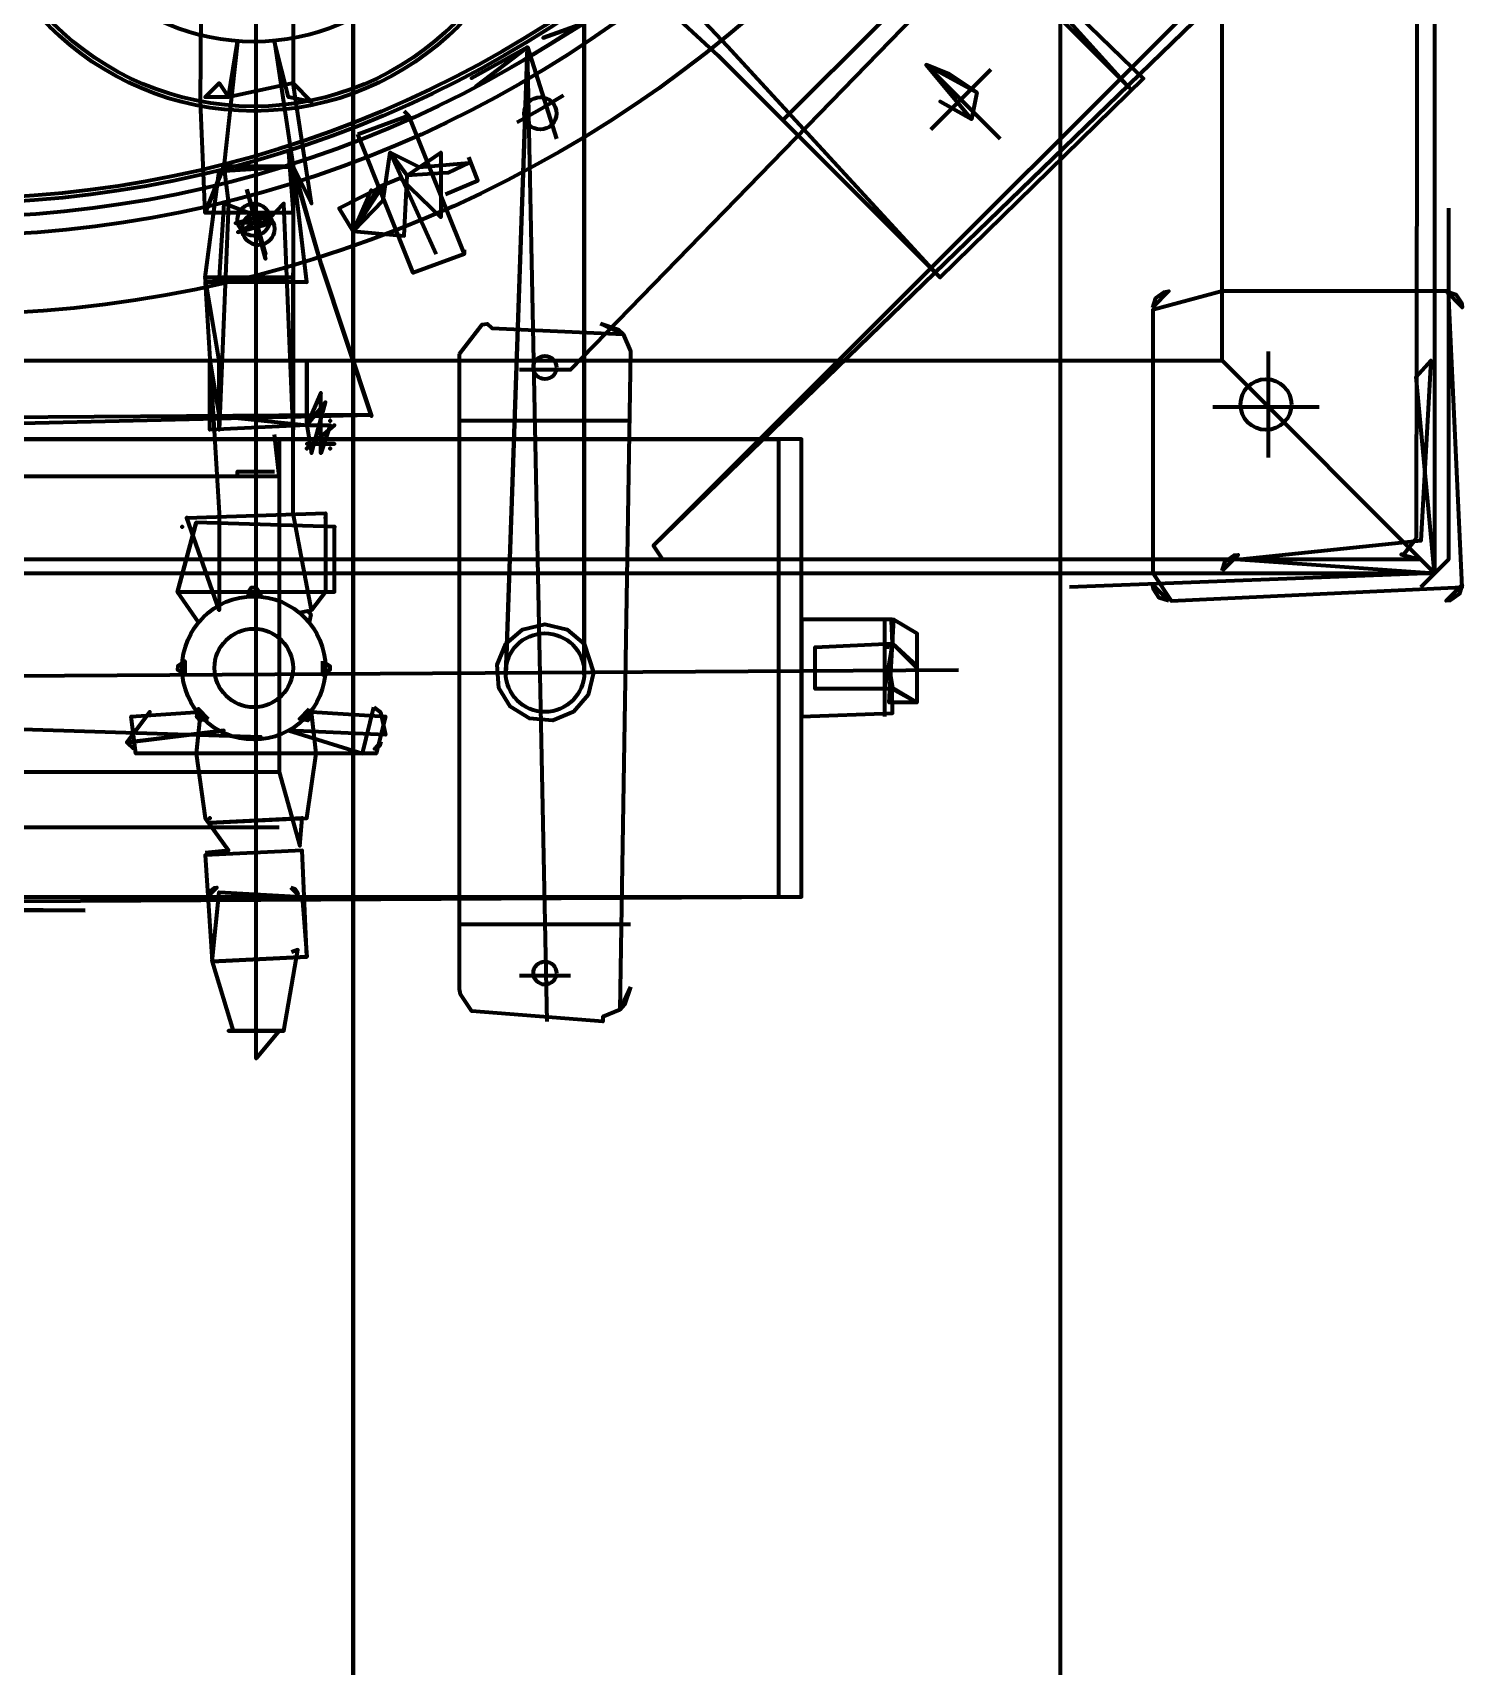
# Model space of a CAD drawing. Extents: x 0 to 1153, y 0 to 816.
# Drawn here: x 596.579 to 599.853, y 415.57 to 419.311 of the extents above; entities that cross this region are included whole.
import ezdxf

# ---------------------------------------------------------------- set-up
doc = ezdxf.new("R2010")
doc.units = 0
doc.header["$MEASUREMENT"] = 0
for name, color, linetype in [('EQUIPMENTS', 7, 'Continuous'), ('Hatch', 7, 'Continuous'), ('HVAC', 7, 'Continuous')]:
    doc.layers.add(name, color=color, linetype=linetype)

msp = doc.modelspace()

# ---------------------------------------------------------------- linework, layer by layer
at = {"layer": 'EQUIPMENTS', "color": 251, "linetype": 'Continuous', "lineweight": 211}
for p, q in [((598.6356, 419.0894), (598.7732, 419.227)), ((597.4292, 419.1317), (597.4397, 419.1211)), ((597.0164, 418.8989), (597.0058, 418.8989)), ((597.5667, 418.8142), (597.5667, 418.8037)), ((599.4082, 418.5814), (599.4082, 418.338)), ((599.2812, 418.4544), (599.5247, 418.4544)), ((597.9477, 418.4226), (597.5562, 418.4226)), ((598.0218, 418.1051), (598.0007, 418.1369)), ((598.5298, 417.9676), (598.5298, 417.7454)), ((595.6512, 417.6184), (597.1434, 417.6184)), ((596.9847, 417.5125), (596.9847, 417.5125)), ((597.1963, 417.5125), (597.1963, 417.5125)), ((594.4552, 417.3326), (598.3076, 417.3326)), ((597.9477, 417.2691), (597.5562, 417.2691)), ((597.6937, 417.1526), (597.8102, 417.1526))]:
    msp.add_line(p, q, dxfattribs=at)
for points in [[(599.3024, 424.3811), (599.7892, 424.8573), (599.7892, 418.0734), (599.7469, 418.5232), (599.7809, 418.5601), (599.7575, 418.1475), (599.3447, 418.1051), (599.7892, 418.0734), (598.9532, 418.0416)], [(593.0053, 418.0734), (599.7892, 418.0734), (599.3024, 418.5602), (599.3024, 424.3811), (593.4815, 424.3811)], [(596.99, 417.1844), (597.2069, 417.195), (597.1963, 417.4384), (596.9741, 417.4279), (596.99, 417.1844), (597.0058, 417.3432), (597.1963, 417.3326), (597.2069, 417.195), (596.99, 417.1844), (597.0376, 417.0256), (597.1434, 417.0256), (597.0905, 416.9621), (597.0905, 423.9471)], [(597.1751, 420.6875), (597.1751, 419.1953), (597.2175, 419.1529), (597.1646, 419.1635), (597.1328, 419.2905), (597.1751, 419.0047), (597.2175, 418.9201), (597.1751, 419.1953), (597.027, 419.1635), (597.0481, 419.2905), (597.0164, 419.0047), (597.027, 418.9201), (597.0058, 418.4015), (597.0058, 418.5602), (596.9741, 418.7508), (597.2069, 418.7401), (596.9741, 418.7401), (597.0058, 418.211), (597.0058, 417.9887), (596.9317, 418.2004), (597.2492, 418.211), (597.2492, 418.0311), (597.2175, 417.9887), (597.1751, 418.211), (597.1751, 418.7614), (597.1751, 418.5602), (597.1751, 418.4015), (597.154, 418.9201), (597.1054, 418.8691), (597.055, 418.8558), (597.1305, 418.8762), (597.0486, 418.8542), (597.1305, 418.8762), (597.0435, 418.8747), (597.1184, 418.8948), (597.051, 418.8766), (597.1184, 418.8948), (597.055, 418.8558), (597.1305, 418.8762), (597.0486, 418.8542), (597.1305, 418.8762), (597.0164, 418.9201), (597.0058, 418.7508), (597.2069, 418.7401), (597.1751, 419.0047), (597.2387, 418.7825), (597.355, 418.4332), (597.2387, 418.7825), (597.1646, 419.0365), (597.1751, 418.8989), (597.1751, 418.7508), (596.9741, 418.7508), (597.0058, 418.9941), (597.1751, 419.0047), (597.1751, 418.8989), (596.9741, 418.8989), (596.9635, 419.1529), (596.9952, 423.4497)], [(599.3024, 420.0737), (597.8102, 418.5391), (597.6937, 418.5391)], [(598.6039, 419.7244), (599.0907, 419.1846), (598.5827, 419.6926)], [(598.0112, 419.4492), (598.17, 419.2799), (598.6568, 418.7508), (598.1488, 419.2587), (597.9433, 419.4487)], [(597.8419, 419.3329), (597.7589, 419.2814), (597.7046, 419.2489), (597.7589, 419.2814), (597.8419, 419.3329)], [(597.8419, 419.3329), (597.7478, 419.2995), (597.8419, 419.3329)], [(597.8419, 419.3329), (597.8419, 417.8406), (597.8419, 419.3329)], [(597.7572, 417.0468), (597.712, 419.2778), (597.584, 419.2068), (597.712, 419.2778), (597.662, 417.8406), (597.712, 419.2778), (597.5938, 419.188), (597.712, 419.2778), (597.7784, 419.0683)], [(598.7413, 419.1738), (598.729, 419.1133), (598.6571, 419.1532), (598.729, 419.1133), (598.6251, 419.2376), (598.7413, 419.1738), (598.6777, 419.216), (598.6251, 419.2376), (598.7944, 419.0683)], [(597.7948, 419.1675), (597.75, 419.1408), (597.7047, 419.1149), (597.6876, 419.1054)], [(597.3127, 418.8566), (597.281, 418.9095), (597.3798, 418.96), (597.3127, 418.8566), (597.3817, 418.9275), (597.3974, 419.0365), (597.4643, 419.0034), (597.5777, 419.013), (597.5292, 418.9901), (597.4364, 418.984), (597.5138, 419.0365), (597.5138, 418.8884), (597.4215, 418.9777), (597.369, 418.9566), (597.3127, 418.8566), (597.3539, 418.9508), (597.3127, 418.8566), (597.4292, 418.846), (597.4364, 418.984), (597.3974, 419.0365), (597.5032, 418.8037)], [(597.1751, 419.0047), (597.0164, 419.0047), (596.9741, 418.8989), (597.0164, 419.0047)], [(597.5244, 418.9413), (597.5985, 418.973), (597.5773, 419.0259)], [(599.821, 418.9095), (599.821, 418.1051), (599.7575, 418.0416)], [(593.4815, 418.5602), (599.3024, 418.5602)], [(596.9847, 418.5602), (597.2069, 418.5602), (597.2069, 418.4121), (596.9847, 418.4015), (596.9847, 418.5602), (597.0058, 418.4332), (597.2069, 418.4121), (597.2598, 418.4121), (597.2387, 418.3486), (597.2387, 418.4862), (597.2069, 418.4121), (597.2175, 418.3486), (597.2492, 418.465), (597.2069, 418.4121), (597.2069, 418.5602)], [(595.4606, 418.3909), (597.3538, 418.4359), (595.4501, 418.4226)], [(597.2704, 418.4121), (597.2069, 418.3592), (597.2704, 418.4121), (597.2069, 418.3592), (597.2704, 418.4121), (597.2069, 418.3592), (597.2704, 418.4121), (597.2704, 418.4121)], [(594.4552, 418.3803), (594.487, 417.3114), (598.3393, 417.3326), (598.3393, 418.3803), (594.4552, 418.3803), (594.487, 417.3114), (594.4552, 418.3803), (598.2864, 418.3803), (598.2864, 417.3326), (598.3393, 417.3326), (598.3393, 418.3803)], [(597.1434, 417.4913), (595.6512, 417.4913), (595.6512, 417.6184), (595.6617, 418.3909), (595.6512, 418.2956), (597.1434, 418.2956), (597.1328, 418.3909)], [(597.3339, 418.3803), (597.1434, 418.3803), (597.1434, 417.6184), (597.191, 417.449), (597.1963, 417.5125), (596.9847, 417.5019), (597.2069, 417.5125), (597.228, 417.6607), (597.2175, 417.7559), (597.3868, 417.7454), (597.3657, 417.6607), (596.8153, 417.6607), (596.8047, 417.7454), (596.9635, 417.7559), (596.9529, 417.6607), (596.9741, 417.5125), (597.027, 417.4384), (596.9741, 417.4331)], [(597.2069, 418.3697), (597.2704, 418.3697), (597.2069, 418.3697), (597.2704, 418.3697)], [(597.0481, 418.2956), (597.0481, 418.3062), (597.1328, 418.3062)], [(596.9582, 417.961), (596.9105, 418.0311), (596.9529, 418.1899), (596.9105, 418.0311), (597.2704, 418.0311), (597.2704, 418.1793), (596.9529, 418.1899)], [(598.371, 417.9041), (598.5481, 417.9121), (598.5454, 417.9646), (598.5481, 417.9121), (598.5467, 417.9674), (598.3393, 417.9676), (598.3393, 417.7454), (598.5481, 417.7533), (598.5467, 417.8087), (598.6039, 417.7771), (598.5488, 417.8101), (598.5405, 417.8611), (598.5481, 417.9121), (598.6038, 417.8611), (598.5481, 417.9121), (598.5298, 417.8088), (598.371, 417.8088), (598.371, 417.9041), (598.5481, 417.9121), (598.6039, 417.8564), (598.6039, 417.7771), (598.5404, 417.7771), (598.551, 417.9676), (598.6039, 417.9358), (598.6039, 417.7771)], [(598.5404, 417.9041), (598.5404, 417.9041), (598.5298, 417.9041)], [(598.6992, 417.8511), (593.6403, 417.8194)], [(598.5404, 417.8088), (598.371, 417.8088)], [(595.7146, 417.6987), (595.6512, 417.7454), (597.101, 417.6987), (597.1009, 417.6952), (597.101, 417.6987)], [(596.7942, 417.6858), (596.8471, 417.7559), (596.7942, 417.6858), (597.0164, 417.7136), (596.7942, 417.6858), (596.7942, 417.6858), (596.81, 417.6712)], [(597.154, 417.0256), (597.027, 417.0256), (597.154, 417.0256), (597.1857, 417.2109), (597.1712, 417.2056)]]:
    msp.add_lwpolyline(points, dxfattribs=at)
for points in [[(599.7469, 418.1528), (599.7188, 418.1168), (599.7129, 418.1159), (599.7575, 418.1051), (593.037, 418.1051), (593.037, 424.8256), (599.7575, 424.8256)], [(599.7575, 419.8408), (598.0007, 418.1369), (599.7257, 419.862), (598.0007, 418.1369)], [(598.7521, 419.5656), (598.297, 419.1106), (598.6568, 418.7508), (599.1225, 419.2059)], [(597.027, 419.1635), (596.9741, 419.1635), (597.0058, 419.1953)], [(597.3233, 419.0788), (597.4397, 419.1211), (597.5667, 418.8037), (597.4503, 418.7614)], [(597.0693, 418.9518), (597.1117, 418.8037), (597.0799, 418.9201), (597.1117, 418.7931), (597.0799, 418.9201), (597.1117, 418.7931)], [(599.1437, 418.5602), (599.1437, 418.0734), (599.186, 418.0099), (599.8527, 418.0416), (599.821, 418.719), (599.3024, 418.719), (599.1437, 418.6767)], [(599.1437, 418.6819), (599.1508, 418.7038), (599.169, 418.7171), (599.1807, 418.719)], [(599.8157, 418.719), (599.8376, 418.7119), (599.8517, 418.6909), (599.8527, 418.6819)], [(597.5562, 418.5761), (597.6084, 418.6429), (597.6193, 418.6447), (597.6302, 418.6343), (597.9312, 418.6209), (597.9475, 418.5818), (597.9237, 417.074), (597.8846, 417.0576), (597.8842, 417.0468), (597.5843, 417.0707), (597.5582, 417.1097), (597.5562, 417.1209)], [(597.8789, 418.6449), (597.9196, 418.6316), (597.9312, 418.6209)], [(599.3024, 418.0787), (599.3095, 418.1006), (599.3305, 418.1147), (599.3394, 418.1157)], [(597.0694, 418.0248), (597.0801, 418.0408), (597.0902, 418.0408), (597.101, 418.0248)], [(599.1807, 418.0099), (599.1588, 418.0171), (599.1447, 418.0381), (599.1437, 418.047)], [(599.8527, 418.047), (599.8456, 418.0251), (599.8246, 418.011), (599.8157, 418.0099)], [(597.1897, 417.9834), (597.2087, 417.9871), (597.2162, 417.9792), (597.2121, 417.961)], [(597.8631, 417.8459), (597.8507, 417.7948), (597.8176, 417.7562), (597.77, 417.7362), (597.7168, 417.7404), (597.6734, 417.7673), (597.6465, 417.8107), (597.6423, 417.8639), (597.6623, 417.9115), (597.7009, 417.9446), (597.7519, 417.957), (597.803, 417.9446), (597.8416, 417.9115), (597.8631, 417.8459)], [(596.9274, 417.8406), (596.9114, 417.8514), (596.9117, 417.8623), (596.9274, 417.8723)], [(597.243, 417.8723), (597.259, 417.8615), (597.259, 417.8514), (597.243, 417.8406)], [(596.9807, 417.7401), (596.9617, 417.7364), (596.9546, 417.7435), (596.9582, 417.7625)], [(597.3603, 417.7665), (597.3754, 417.7556), (597.3868, 417.703), (597.1646, 417.7136), (597.3339, 417.6607)], [(597.2121, 417.7625), (597.2158, 417.7435), (597.2087, 417.7364), (597.1897, 417.7401)], [(597.3762, 417.6871), (597.3732, 417.6777), (597.3642, 417.6717), (597.3616, 417.6713)], [(596.9847, 417.3379), (596.9877, 417.3472), (596.9955, 417.353), (597.0005, 417.3538)], [(597.1699, 417.3538), (597.1792, 417.3507), (597.1852, 417.3417), (597.1857, 417.3379)], [(596.6989, 417.3009), (596.0745, 417.3009), (596.0745, 417.3114), (596.6989, 417.3009)], [(597.9477, 417.1262), (597.9345, 417.0856), (597.9237, 417.074)]]:
    msp.add_lwpolyline(points, close=True, dxfattribs=at)
for centre, radius in [((596.3867, 421.4759), 2.8099), ((596.3867, 421.4759), 2.6299), ((596.3867, 421.4759), 2.5876), ((596.3867, 421.4759), 2.5559), ((596.3867, 421.4759), 2.5559), ((596.3867, 421.4759), 2.5453), ((597.0852, 419.7932), 0.6615), ((597.0852, 419.7932), 0.6509), ((597.0852, 419.7932), 0.5027), ((597.7414, 419.1264), 0.0371), ((597.0852, 418.8831), 0.037), ((597.0852, 418.8831), 0.037), ((597.0957, 418.8619), 0.037), ((597.0957, 418.8619), 0.037), ((597.0957, 418.8619), 0.037), ((597.0957, 418.8619), 0.037), ((597.7519, 418.5444), 0.0265), ((599.403, 418.4597), 0.0582), ((597.0852, 417.8564), 0.164), ((597.0852, 417.8564), 0.0899), ((597.7519, 417.8459), 0.09), ((597.7519, 417.1579), 0.0264)]:
    msp.add_circle(centre, radius, dxfattribs=at)
for p in [(597.2069, 418.4332), (597.2069, 418.4226), (597.2598, 418.4332), (597.2598, 418.4226), (597.2069, 418.3592), (597.2598, 418.3592), (596.9211, 418.1793), (596.9317, 418.2004), (597.2492, 418.2004), (597.2704, 418.1793), (596.9847, 417.5125), (597.1963, 417.5125)]:
    msp.add_point(p, dxfattribs=at)
at = {"layer": 'Hatch', "color": 251, "linetype": 'Continuous', "lineweight": 211}
for p, q in [((598.6356, 419.0894), (598.7732, 419.227)), ((597.4292, 419.1317), (597.4397, 419.1211)), ((597.0164, 418.8989), (597.0058, 418.8989)), ((597.5667, 418.8142), (597.5667, 418.8037)), ((599.4082, 418.5814), (599.4082, 418.338)), ((599.2812, 418.4544), (599.5247, 418.4544)), ((597.9477, 418.4226), (597.5562, 418.4226)), ((598.0218, 418.1051), (598.0007, 418.1369)), ((598.5298, 417.9676), (598.5298, 417.7454)), ((595.6512, 417.6184), (597.1434, 417.6184)), ((596.9847, 417.5125), (596.9847, 417.5125)), ((597.1963, 417.5125), (597.1963, 417.5125)), ((594.4552, 417.3326), (598.3076, 417.3326)), ((597.9477, 417.2691), (597.5562, 417.2691)), ((597.6937, 417.1526), (597.8102, 417.1526))]:
    msp.add_line(p, q, dxfattribs=at)
for points in [[(599.3024, 424.3811), (599.7892, 424.8573), (599.7892, 418.0734), (599.7469, 418.5232), (599.7809, 418.5601), (599.7575, 418.1475), (599.3447, 418.1051), (599.7892, 418.0734), (598.9532, 418.0416)], [(593.0053, 418.0734), (599.7892, 418.0734), (599.3024, 418.5602), (599.3024, 424.3811), (593.4815, 424.3811)], [(596.99, 417.1844), (597.2069, 417.195), (597.1963, 417.4384), (596.9741, 417.4279), (596.99, 417.1844), (597.0058, 417.3432), (597.1963, 417.3326), (597.2069, 417.195), (596.99, 417.1844), (597.0376, 417.0256), (597.1434, 417.0256), (597.0905, 416.9621), (597.0905, 423.9471)], [(597.1751, 420.6875), (597.1751, 419.1953), (597.2175, 419.1529), (597.1646, 419.1635), (597.1328, 419.2905), (597.1751, 419.0047), (597.2175, 418.9201), (597.1751, 419.1953), (597.027, 419.1635), (597.0481, 419.2905), (597.0164, 419.0047), (597.027, 418.9201), (597.0058, 418.4015), (597.0058, 418.5602), (596.9741, 418.7508), (597.2069, 418.7401), (596.9741, 418.7401), (597.0058, 418.211), (597.0058, 417.9887), (596.9317, 418.2004), (597.2492, 418.211), (597.2492, 418.0311), (597.2175, 417.9887), (597.1751, 418.211), (597.1751, 418.7614), (597.1751, 418.5602), (597.1751, 418.4015), (597.154, 418.9201), (597.1054, 418.8691), (597.055, 418.8558), (597.1305, 418.8762), (597.0486, 418.8542), (597.1305, 418.8762), (597.0435, 418.8747), (597.1184, 418.8948), (597.051, 418.8766), (597.1184, 418.8948), (597.055, 418.8558), (597.1305, 418.8762), (597.0486, 418.8542), (597.1305, 418.8762), (597.0164, 418.9201), (597.0058, 418.7508), (597.2069, 418.7401), (597.1751, 419.0047), (597.2387, 418.7825), (597.355, 418.4332), (597.2387, 418.7825), (597.1646, 419.0365), (597.1751, 418.8989), (597.1751, 418.7508), (596.9741, 418.7508), (597.0058, 418.9941), (597.1751, 419.0047), (597.1751, 418.8989), (596.9741, 418.8989), (596.9635, 419.1529), (596.9952, 423.4497)], [(599.3024, 420.0737), (597.8102, 418.5391), (597.6937, 418.5391)], [(598.6039, 419.7244), (599.0907, 419.1846), (598.5827, 419.6926)], [(598.0112, 419.4492), (598.17, 419.2799), (598.6568, 418.7508), (598.1488, 419.2587), (597.9433, 419.4487)], [(597.8419, 419.3329), (597.7589, 419.2814), (597.7046, 419.2489), (597.7589, 419.2814), (597.8419, 419.3329)], [(597.8419, 419.3329), (597.7478, 419.2995), (597.8419, 419.3329)], [(597.8419, 419.3329), (597.8419, 417.8406), (597.8419, 419.3329)], [(597.7572, 417.0468), (597.712, 419.2778), (597.584, 419.2068), (597.712, 419.2778), (597.662, 417.8406), (597.712, 419.2778), (597.5938, 419.188), (597.712, 419.2778), (597.7784, 419.0683)], [(598.7413, 419.1738), (598.729, 419.1133), (598.6571, 419.1532), (598.729, 419.1133), (598.6251, 419.2376), (598.7413, 419.1738), (598.6777, 419.216), (598.6251, 419.2376), (598.7944, 419.0683)], [(597.7948, 419.1675), (597.75, 419.1408), (597.7047, 419.1149), (597.6876, 419.1054)], [(597.3127, 418.8566), (597.281, 418.9095), (597.3798, 418.96), (597.3127, 418.8566), (597.3817, 418.9275), (597.3974, 419.0365), (597.4643, 419.0034), (597.5777, 419.013), (597.5292, 418.9901), (597.4364, 418.984), (597.5138, 419.0365), (597.5138, 418.8884), (597.4215, 418.9777), (597.369, 418.9566), (597.3127, 418.8566), (597.3539, 418.9508), (597.3127, 418.8566), (597.4292, 418.846), (597.4364, 418.984), (597.3974, 419.0365), (597.5032, 418.8037)], [(597.1751, 419.0047), (597.0164, 419.0047), (596.9741, 418.8989), (597.0164, 419.0047)], [(597.5244, 418.9413), (597.5985, 418.973), (597.5773, 419.0259)], [(599.821, 418.9095), (599.821, 418.1051), (599.7575, 418.0416)], [(593.4815, 418.5602), (599.3024, 418.5602)], [(596.9847, 418.5602), (597.2069, 418.5602), (597.2069, 418.4121), (596.9847, 418.4015), (596.9847, 418.5602), (597.0058, 418.4332), (597.2069, 418.4121), (597.2598, 418.4121), (597.2387, 418.3486), (597.2387, 418.4862), (597.2069, 418.4121), (597.2175, 418.3486), (597.2492, 418.465), (597.2069, 418.4121), (597.2069, 418.5602)], [(595.4606, 418.3909), (597.3538, 418.4359), (595.4501, 418.4226)], [(597.2704, 418.4121), (597.2069, 418.3592), (597.2704, 418.4121), (597.2069, 418.3592), (597.2704, 418.4121), (597.2069, 418.3592), (597.2704, 418.4121), (597.2704, 418.4121)], [(594.4552, 418.3803), (594.487, 417.3114), (598.3393, 417.3326), (598.3393, 418.3803), (594.4552, 418.3803), (594.487, 417.3114), (594.4552, 418.3803), (598.2864, 418.3803), (598.2864, 417.3326), (598.3393, 417.3326), (598.3393, 418.3803)], [(597.1434, 417.4913), (595.6512, 417.4913), (595.6512, 417.6184), (595.6617, 418.3909), (595.6512, 418.2956), (597.1434, 418.2956), (597.1328, 418.3909)], [(597.3339, 418.3803), (597.1434, 418.3803), (597.1434, 417.6184), (597.191, 417.449), (597.1963, 417.5125), (596.9847, 417.5019), (597.2069, 417.5125), (597.228, 417.6607), (597.2175, 417.7559), (597.3868, 417.7454), (597.3657, 417.6607), (596.8153, 417.6607), (596.8047, 417.7454), (596.9635, 417.7559), (596.9529, 417.6607), (596.9741, 417.5125), (597.027, 417.4384), (596.9741, 417.4331)], [(597.2069, 418.3697), (597.2704, 418.3697), (597.2069, 418.3697), (597.2704, 418.3697)], [(597.0481, 418.2956), (597.0481, 418.3062), (597.1328, 418.3062)], [(596.9582, 417.961), (596.9105, 418.0311), (596.9529, 418.1899), (596.9105, 418.0311), (597.2704, 418.0311), (597.2704, 418.1793), (596.9529, 418.1899)], [(598.371, 417.9041), (598.5481, 417.9121), (598.5454, 417.9646), (598.5481, 417.9121), (598.5467, 417.9674), (598.3393, 417.9676), (598.3393, 417.7454), (598.5481, 417.7533), (598.5467, 417.8087), (598.6039, 417.7771), (598.5488, 417.8101), (598.5405, 417.8611), (598.5481, 417.9121), (598.6038, 417.8611), (598.5481, 417.9121), (598.5298, 417.8088), (598.371, 417.8088), (598.371, 417.9041), (598.5481, 417.9121), (598.6039, 417.8564), (598.6039, 417.7771), (598.5404, 417.7771), (598.551, 417.9676), (598.6039, 417.9358), (598.6039, 417.7771)], [(598.5404, 417.9041), (598.5404, 417.9041), (598.5298, 417.9041)], [(598.6992, 417.8511), (593.6403, 417.8194)], [(598.5404, 417.8088), (598.371, 417.8088)], [(595.7146, 417.6987), (595.6512, 417.7454), (597.101, 417.6987), (597.1009, 417.6952), (597.101, 417.6987)], [(596.7942, 417.6858), (596.8471, 417.7559), (596.7942, 417.6858), (597.0164, 417.7136), (596.7942, 417.6858), (596.7942, 417.6858), (596.81, 417.6712)], [(597.154, 417.0256), (597.027, 417.0256), (597.154, 417.0256), (597.1857, 417.2109), (597.1712, 417.2056)]]:
    msp.add_lwpolyline(points, dxfattribs=at)
for points in [[(599.7469, 418.1528), (599.7188, 418.1168), (599.7129, 418.1159), (599.7575, 418.1051), (593.037, 418.1051), (593.037, 424.8256), (599.7575, 424.8256)], [(599.7575, 419.8408), (598.0007, 418.1369), (599.7257, 419.862), (598.0007, 418.1369)], [(598.7521, 419.5656), (598.297, 419.1106), (598.6568, 418.7508), (599.1225, 419.2059)], [(597.027, 419.1635), (596.9741, 419.1635), (597.0058, 419.1953)], [(597.3233, 419.0788), (597.4397, 419.1211), (597.5667, 418.8037), (597.4503, 418.7614)], [(597.0693, 418.9518), (597.1117, 418.8037), (597.0799, 418.9201), (597.1117, 418.7931), (597.0799, 418.9201), (597.1117, 418.7931)], [(599.1437, 418.5602), (599.1437, 418.0734), (599.186, 418.0099), (599.8527, 418.0416), (599.821, 418.719), (599.3024, 418.719), (599.1437, 418.6767)], [(599.1437, 418.6819), (599.1508, 418.7038), (599.169, 418.7171), (599.1807, 418.719)], [(599.8157, 418.719), (599.8376, 418.7119), (599.8517, 418.6909), (599.8527, 418.6819)], [(597.5562, 418.5761), (597.6084, 418.6429), (597.6193, 418.6447), (597.6302, 418.6343), (597.9312, 418.6209), (597.9475, 418.5818), (597.9237, 417.074), (597.8846, 417.0576), (597.8842, 417.0468), (597.5843, 417.0707), (597.5582, 417.1097), (597.5562, 417.1209)], [(597.8789, 418.6449), (597.9196, 418.6316), (597.9312, 418.6209)], [(599.3024, 418.0787), (599.3095, 418.1006), (599.3305, 418.1147), (599.3394, 418.1157)], [(597.0694, 418.0248), (597.0801, 418.0408), (597.0902, 418.0408), (597.101, 418.0248)], [(599.1807, 418.0099), (599.1588, 418.0171), (599.1447, 418.0381), (599.1437, 418.047)], [(599.8527, 418.047), (599.8456, 418.0251), (599.8246, 418.011), (599.8157, 418.0099)], [(597.1897, 417.9834), (597.2087, 417.9871), (597.2162, 417.9792), (597.2121, 417.961)], [(597.8631, 417.8459), (597.8507, 417.7948), (597.8176, 417.7562), (597.77, 417.7362), (597.7168, 417.7404), (597.6734, 417.7673), (597.6465, 417.8107), (597.6423, 417.8639), (597.6623, 417.9115), (597.7009, 417.9446), (597.7519, 417.957), (597.803, 417.9446), (597.8416, 417.9115), (597.8631, 417.8459)], [(596.9274, 417.8406), (596.9114, 417.8514), (596.9117, 417.8623), (596.9274, 417.8723)], [(597.243, 417.8723), (597.259, 417.8615), (597.259, 417.8514), (597.243, 417.8406)], [(596.9807, 417.7401), (596.9617, 417.7364), (596.9546, 417.7435), (596.9582, 417.7625)], [(597.3603, 417.7665), (597.3754, 417.7556), (597.3868, 417.703), (597.1646, 417.7136), (597.3339, 417.6607)], [(597.2121, 417.7625), (597.2158, 417.7435), (597.2087, 417.7364), (597.1897, 417.7401)], [(597.3762, 417.6871), (597.3732, 417.6777), (597.3642, 417.6717), (597.3616, 417.6713)], [(596.9847, 417.3379), (596.9877, 417.3472), (596.9955, 417.353), (597.0005, 417.3538)], [(597.1699, 417.3538), (597.1792, 417.3507), (597.1852, 417.3417), (597.1857, 417.3379)], [(596.6989, 417.3009), (596.0745, 417.3009), (596.0745, 417.3114), (596.6989, 417.3009)], [(597.9477, 417.1262), (597.9345, 417.0856), (597.9237, 417.074)]]:
    msp.add_lwpolyline(points, close=True, dxfattribs=at)
for centre, radius in [((596.3867, 421.4759), 2.8099), ((596.3867, 421.4759), 2.6299), ((596.3867, 421.4759), 2.5876), ((596.3867, 421.4759), 2.5559), ((596.3867, 421.4759), 2.5559), ((596.3867, 421.4759), 2.5453), ((597.0852, 419.7932), 0.6615), ((597.0852, 419.7932), 0.6509), ((597.0852, 419.7932), 0.5027), ((597.7414, 419.1264), 0.0371), ((597.0852, 418.8831), 0.037), ((597.0852, 418.8831), 0.037), ((597.0957, 418.8619), 0.037), ((597.0957, 418.8619), 0.037), ((597.0957, 418.8619), 0.037), ((597.0957, 418.8619), 0.037), ((597.7519, 418.5444), 0.0265), ((599.403, 418.4597), 0.0582), ((597.0852, 417.8564), 0.164), ((597.0852, 417.8564), 0.0899), ((597.7519, 417.8459), 0.09), ((597.7519, 417.1579), 0.0264)]:
    msp.add_circle(centre, radius, dxfattribs=at)
for p in [(597.2069, 418.4332), (597.2069, 418.4226), (597.2598, 418.4332), (597.2598, 418.4226), (597.2069, 418.3592), (597.2598, 418.3592), (596.9211, 418.1793), (596.9317, 418.2004), (597.2492, 418.2004), (597.2704, 418.1793), (596.9847, 417.5125), (597.1963, 417.5125)]:
    msp.add_point(p, dxfattribs=at)
at = {"layer": 'HVAC', "color": 6, "linetype": 'Continuous', "lineweight": 211}
msp.add_lwpolyline([(588.5921, 412.6971), (594.7304, 412.6971), (594.868, 412.7076), (595.196, 412.8135), (595.4606, 413.0357), (595.6405, 413.3321), (595.7041, 413.6707), (598.932, 413.6707, -0.414906), (594.7304, 409.4586, 0.414906), (598.932, 413.6707), (595.7041, 413.6707), (595.7041, 463.296), (598.932, 463.296), (598.932, 413.6707, -0.414906), (594.7304, 409.4586), (588.5921, 409.4586)], format="xyb", dxfattribs=at)
msp.add_lwpolyline([(597.3127, 463.296), (597.3127, 413.6707), (597.3127, 463.296)], dxfattribs=at)

doc.saveas('drawing.dxf')
